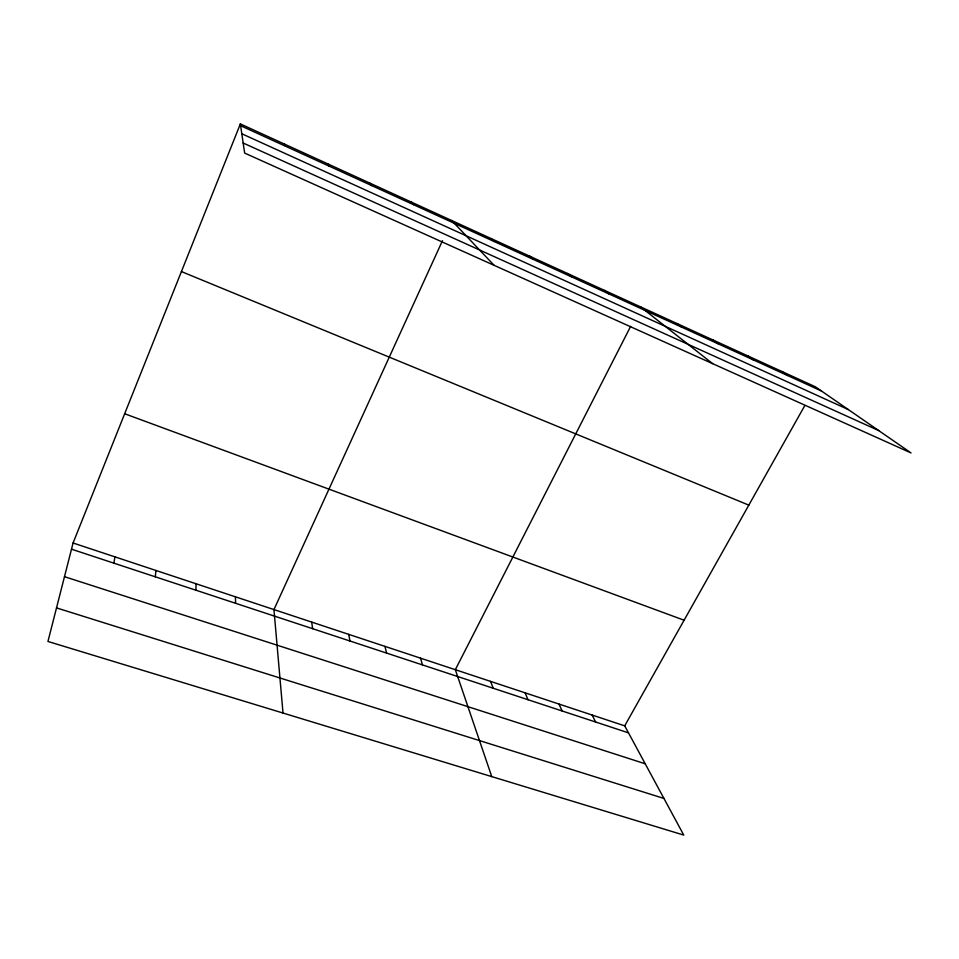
<?xml version="1.0" encoding="UTF-8"?>
<svg xmlns="http://www.w3.org/2000/svg" width="959" height="959" viewBox="0 0 959 959"><rect width="100%" height="100%" fill="white"/><g stroke="black" fill="none" stroke-linecap="round" stroke-linejoin="round"><path stroke-width="1.44" d="M195.876 590.193L196.104 583.779M155.298 576.815L155.957 570.473M113.845 563.149L114.96 556.879M73.076 542.998L47.95 641.463L683.755 835.085L624.705 725.843L73.076 542.998L240.361 123.915L815.366 386.789L911.05 452.936L244.653 153.08L240.361 123.915M442.459 240.697L273.95 609.588L283.013 713.04M630.638 326.372L455.333 669.706L491.763 776.622M624.705 725.843L804.745 405.681M56.521 607.898L663.94 798.439M64.481 576.683L645.227 763.796M71.505 549.183L628.493 732.856M124.67 413.749L684.091 620.221M181.419 271.577L748.823 505.129M243.166 143.023L878.672 430.555M241.812 133.769L848.331 409.577M240.625 125.713L821.431 390.984M781.873 371.481L787.663 375.556M747.672 355.837L753.175 359.805M712.741 339.87L717.931 343.706M677.054 323.555L681.921 327.271M640.588 306.892L712.597 363.641M604.434 290.349L608.617 293.778M567.488 273.459L571.312 276.743M529.728 256.197L533.18 259.326M491.14 238.563L494.197 241.524M451.677 220.522L494.101 265.319M411.327 202.073L413.545 204.687M370.054 183.205L371.816 185.626M327.822 163.893L329.105 166.123M592.135 715.042L595.647 722.031M558.929 704.038L562.166 710.991M525.076 692.818L528.025 699.722M284.607 144.138L285.386 146.152M490.552 681.381L493.19 688.238M420.486 658.15L422.475 664.923M384.931 646.366L386.597 653.091M348.68 634.355L349.987 641.02M311.687 622.091L312.646 628.696M235.423 596.81L235.602 603.295"/></g></svg>
